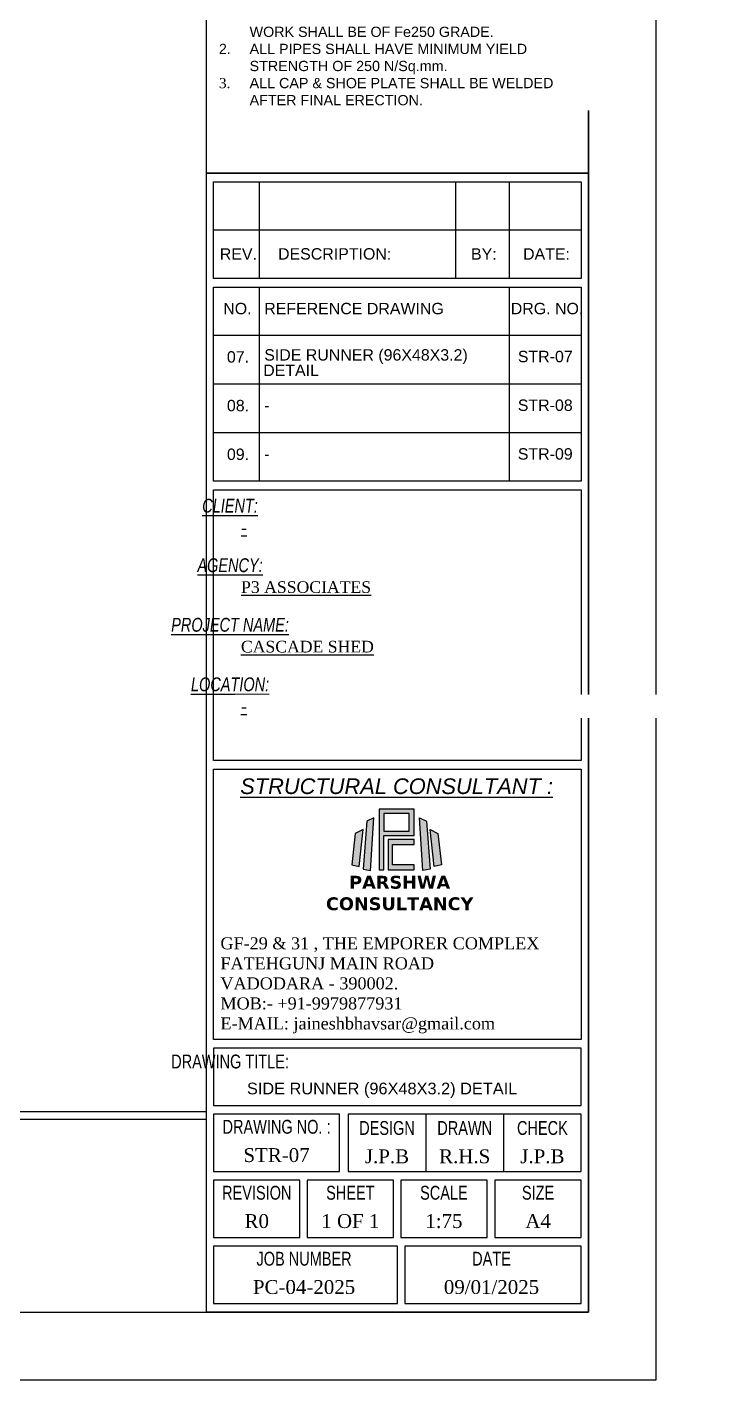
# Model space of a CAD drawing. Header units: millimetres. Extents: x 3470347 to 5996549, y -3470518 to 17149644.
# Drawn here: x 4880198 to 4893409, y 6601077 to 6626825 of the extents above; entities that cross this region are included whole.
import ezdxf

# ---------------------------------------------------------------- set-up
doc = ezdxf.new("R2010")
doc.units = ezdxf.units.MM
doc.header["$MEASUREMENT"] = 0
doc.layers.get('0').update_dxf_attribs({"linetype": 'CONTINUOUS', "lineweight": 25})
doc.layers.add('Grid', color=44, linetype='CONTINUOUS')
doc.layers.add('STR TEX', color=4, linetype='CONTINUOUS')
doc.layers.add('SHEET', color=7, linetype='CONTINUOUS', lineweight=15)
doc.styles.add('Aerial', font='times.ttf')
doc.styles.add('JAINIL', font='times.ttf')
doc.styles.get("Standard").update_dxf_attribs({"font": ''})
doc.styles.add('TEXT3', font='geniso.shx')
doc.styles.add('TEXT3 0.75NA', font='geniso.shx', dxfattribs={"width": 0.75})
doc.styles.get('Standard').set_extended_font_data('AR CENA')

# ---------------------------------------------------------------- blocks, each defined once
blk = doc.blocks.new('Q')
at = {"linetype": 'Continuous', "ltscale": 0.5}
h = blk.add_hatch(color=152, dxfattribs=at)
h.dxf.hatch_style = 1
h.paths.add_polyline_path([(9.79, 19.18), (9.79, 9.76), (10.5, 9.76), (10.5, 15.05), (15.19, 15.05), (15.19, 19.18)])
h.paths.add_polyline_path([(10.5, 18.5), (10.5, 15.72), (14.45, 15.72), (14.45, 18.5)], flags=16)
h = blk.add_hatch(color=10, dxfattribs=at)
h.dxf.hatch_style = 1
h.paths.add_polyline_path([(7.87, 17.31), (7.27, 9.83), (8.41, 9.62), (8.96, 17.82)])
h.paths.add_polyline_path([(17.1, 17.31), (17.7, 9.83), (16.56, 9.62), (16.01, 17.82)])
h = blk.add_hatch(color=152, dxfattribs=at)
h.dxf.hatch_style = 1
h.paths.add_polyline_path([(6.07, 15.37), (5.53, 10.52), (6.67, 10.29), (7.27, 16.02)])
h.paths.add_polyline_path([(18.9, 15.37), (19.44, 10.52), (18.3, 10.29), (17.7, 16.02)])
h = blk.add_hatch(color=152, dxfattribs=at)
h.dxf.hatch_style = 1
h.paths.add_polyline_path([(11.15, 14.43), (11.15, 9.76), (15.19, 9.76), (15.19, 10.52), (11.87, 10.52), (11.87, 13.69), (15.19, 13.69), (15.19, 14.43)])
at = {"color": 152, "linetype": 'Continuous'}
for points in [[(9.79, 19.18), (9.79, 9.76), (10.5, 9.76), (10.5, 15.05), (15.19, 15.05), (15.19, 19.18), (9.79, 19.18)], [(10.5, 18.5), (10.5, 15.72), (14.45, 15.72), (14.45, 18.5), (10.5, 18.5)], [(6.07, 15.37), (5.53, 10.52), (6.67, 10.29), (7.27, 16.02), (6.07, 15.37)], [(18.9, 15.37), (19.44, 10.52), (18.3, 10.29), (17.7, 16.02), (18.9, 15.37)], [(11.15, 14.43), (11.15, 9.76), (15.19, 9.76), (15.19, 10.52), (11.87, 10.52), (11.87, 13.69), (15.19, 13.69), (15.19, 14.43), (11.15, 14.43)]]:
    blk.add_lwpolyline(points, dxfattribs=at)
at = {"color": 10, "linetype": 'Continuous'}
for points in [[(7.87, 17.31), (7.27, 9.83), (8.41, 9.62), (8.96, 17.82), (7.87, 17.31)], [(17.1, 17.31), (17.7, 9.83), (16.56, 9.62), (16.01, 17.82), (17.1, 17.31)]]:
    blk.add_lwpolyline(points, dxfattribs=at)
at = {"linetype": 'Continuous', "insert": (1.32, 8.82), "char_height": 2, "attachment_point": 1}
blk.add_mtext_dynamic_manual_height_columns('\\pxqc;{\\fVerdana|b1|i0|c0|p34;\\C152;PARSHWA\\PCONSULTANCY }', width=23.282, gutter_width=1, heights=[6.3], dxfattribs=at)

msp = doc.modelspace()

# ---------------------------------------------------------------- linework, layer by layer
at = {"lineweight": 25}
for p, q in [((4884620.11, 6623881.59, 0), (4884620.11, 6622041.7, 0)), ((4888356.63, 6623881.59, 0), (4888356.63, 6622041.7, 0)), ((4889378.55, 6623881.59, 0), (4889378.55, 6622041.7, 0)), ((4883750.16, 6622968.53, 0), (4890749.52, 6622968.53, 0)), ((4884620.11, 6621876.22, 0), (4884620.11, 6618182.68, 0)), ((4889378.55, 6621876.22, 0), (4889378.55, 6618182.68, 0)), ((4883750.16, 6620963.17, 0), (4890749.52, 6620963.17, 0)), ((4883750.16, 6620036.34, 0), (4890749.52, 6620036.34, 0)), ((4883750.16, 6619109.51, 0), (4890749.52, 6619109.51, 0)), ((4825671.11, 6606185.79, 0), (4883612.16, 6606185.79, 0)), ((4825671.11, 6606042.93, 0), (4883612.16, 6606042.93, 0)), ((4887790.87, 6606132.95, 0), (4887790.87, 6605042.83, 0)), ((4889270.2, 6606132.95, 0), (4889270.2, 6605042.83, 0))]:
    msp.add_line(p, q, dxfattribs=at)
at = {"color": 192, "lineweight": 25, "elevation": 0}
msp.add_lwpolyline([(4824379.69, 6601077.16), (4892178.93, 6601077.16), (4892178.93, 6649016.07), (4824379.69, 6649016.07)], close=True, dxfattribs=at)
at = {"lineweight": 25, "elevation": 0}
for points in [[(4890887.51, 6624047.06), (4883612.16, 6624047.06), (4883612.16, 6647727.08), (4890887.51, 6647727.08)], [(4883612.16, 6624047.06), (4890887.51, 6624047.06), (4890887.51, 6602366.16), (4883612.16, 6602366.16)], [(4883750.16, 6623881.59), (4890749.52, 6623881.59), (4890749.52, 6622041.7), (4883750.16, 6622041.7)], [(4883750.16, 6621876.22), (4890749.52, 6621876.22), (4890749.52, 6618182.68), (4883750.16, 6618182.68)], [(4890749.52, 6612868.35), (4883750.16, 6612868.35), (4883750.16, 6618017.2), (4890749.52, 6618017.2)], [(4890749.52, 6607554.03), (4883750.16, 6607554.03), (4883750.16, 6612702.88), (4890749.52, 6612702.88)], [(4883750.16, 6606298.43), (4890749.52, 6606298.43), (4890749.52, 6607388.55), (4883750.16, 6607388.55)], [(4883750.16, 6605042.83), (4886146.07, 6605042.83), (4886146.07, 6606132.95), (4883750.16, 6606132.95)], [(4886311.55, 6605042.83), (4890749.52, 6605042.83), (4890749.52, 6606132.95), (4886311.55, 6606132.95)], [(4883750.16, 6603787.23), (4885393.54, 6603787.23), (4885393.54, 6604877.35), (4883750.16, 6604877.35)], [(4885531.53, 6603787.23), (4887174.91, 6603787.23), (4887174.91, 6604877.35), (4885531.53, 6604877.35)], [(4887312.9, 6603787.23), (4888956.28, 6603787.23), (4888956.28, 6604877.35), (4887312.9, 6604877.35)], [(4889106.14, 6603787.23), (4890749.52, 6603787.23), (4890749.52, 6604877.35), (4889106.14, 6604877.35)], [(4883750.16, 6602531.63), (4887249.84, 6602531.63), (4887249.84, 6603621.76), (4883750.16, 6603621.76)], [(4887387.83, 6602531.63), (4890749.52, 6602531.63), (4890749.52, 6603621.76), (4887387.83, 6603621.76)]]:
    msp.add_lwpolyline(points, close=True, dxfattribs=at)
at = {"layer": 'SHEET', "color": 220, "lineweight": 25, "elevation": 0}
msp.add_lwpolyline([(4825671.11, 6602366.16), (4890887.51, 6602366.16), (4890887.51, 6647727.08), (4825671.11, 6647727.08)], close=True, dxfattribs=at)

# ---------------------------------------------------------------- block references
at = {"lineweight": 25, "xscale": 122.6988642263914, "yscale": 122.6988642263914, "zscale": 122.6988642263914}
msp.add_blockref('Q', (4885702.5, 6609589.33, 0), dxfattribs=at)

# ---------------------------------------------------------------- texts
at = {"lineweight": 25, "attachment_point": 2}
for s, insert, char_height, style in [('\\pxql;{\\farial|b0|i1|c0|p0;\\L\\C1;CLIENT:}', (4884062.94, 6617847.75, 0), 263.687, 'TEXT3 0.75NA'), ('\\pxql;{\\farial|b0|i1|c0|p0;\\L\\C1;AGENCY:}', (4884062.94, 6616714.45, 0), 263.687, 'TEXT3 0.75NA'), ('\\pxql;{\\farial|b0|i1|c0|p0;\\L\\C1;PROJECT NAME:}', (4884062.94, 6615581.16, 0), 263.687, 'TEXT3 0.75NA'), ('\\pxql;{\\farial|b0|i1|c0|p0;\\L\\C1;LOCATION:}', (4884062.94, 6614447.86, 0), 263.687, 'TEXT3 0.75NA'), ('\\pxqc;{\\farial|b0|i1|c0|p0;\\L\\W1;\\C1;STRUCTURAL CONSULTANT : }', (4887234.43, 6612525.68, 0), 297.3795, 'TEXT3 0.75NA'), ('\\pxql;{\\farial|b0|i0|c0|p0;\\C1;DRAWING TITLE:}', (4884062.94, 6607269.25, 0), 263.687, 'TEXT3 0.75NA'), ('\\pxqc;{\\farial|b0|i0|c0|p0;\\C1;DRAWING NO. :}', (4884948.11, 6606027.06, 0), 263.687, 'TEXT3 0.75NA'), ('\\pxqc;{\\farial|b0|i0|c0|p0;\\C1;DESIGN}', (4887051.21, 6606004.19, 0), 263.687, 'TEXT3 0.75NA'), ('\\pxqc;{\\farial|b0|i0|c0|p0;\\C1;DRAWN}', (4888530.54, 6606004.19, 0), 263.687, 'TEXT3 0.75NA'), ('\\pxqc;{\\farial|b0|i0|c0|p0;\\C1;CHECK}', (4890009.86, 6606004.19, 0), 263.687, 'TEXT3 0.75NA'), ('\\pxqc;{\\C22;STR-07}', (4884948.11, 6605488.35, 0), 263.687, 'JAINIL'), ('\\pxqc;{\\C22;J.P.B}', (4887051.21, 6605465.49, 0), 263.687, 'JAINIL'), ('\\pxqc;{\\C22;R.H.S}', (4888530.54, 6605465.49, 0), 263.687, 'JAINIL'), ('\\pxqc;{\\C22;J.P.B}', (4890009.86, 6605465.49, 0), 263.687, 'JAINIL'), ('\\pxqc;{\\farial|b0|i0|c0|p0;\\C1;REVISION}', (4884571.85, 6604771.46, 0), 263.687, 'TEXT3 0.75NA'), ('\\pxqc;{\\farial|b0|i0|c0|p0;\\C1;SHEET}', (4886353.22, 6604771.46, 0), 263.687, 'TEXT3 0.75NA'), ('\\pxqc;{\\farial|b0|i0|c0|p0;\\C1;SCALE}', (4888134.59, 6604771.46, 0), 263.687, 'TEXT3 0.75NA'), ('\\pxqc;{\\farial|b0|i0|c0|p0;\\C1;SIZE}', (4889927.83, 6604771.46, 0), 263.687, 'TEXT3 0.75NA'), ('\\pxqc;{\\C22;R0}', (4884571.85, 6604232.75, 0), 263.687, 'JAINIL'), ('\\pxqc;{\\C22;1 OF 1}', (4886353.22, 6604232.75, 0), 263.687, 'JAINIL'), ('\\pxqc;{\\C22;1:75}', (4888134.59, 6604232.75, 0), 263.687, 'JAINIL'), ('\\pxqc;{\\C22;A4}', (4889927.83, 6604232.75, 0), 263.687, 'JAINIL'), ('\\pxqc;{\\farial|b0|i0|c0|p0;\\C1;JOB NUMBER}', (4885472.04, 6603515.86, 0), 263.687, 'TEXT3 0.75NA'), ('\\pxqc;{\\farial|b0|i0|c0|p0;\\C1;DATE}', (4889040.72, 6603515.86, 0), 263.687, 'TEXT3 0.75NA'), ('\\pxqc;{\\C22;PC-04-2025}', (4885472.04, 6602977.15, 0), 263.687, 'JAINIL'), ('\\pxqc;{\\C22;09/01/2025}', (4889040.72, 6602977.15, 0), 263.687, 'JAINIL')]:
    msp.add_mtext(s, dxfattribs=dict(at, insert=insert, char_height=char_height, style=style))
at = {"lineweight": 25, "attachment_point": 1, "style": 'TEXT3'}
for s, insert, char_height, width in [('{\\ftimes new roman|b0|i0|c0|p0;\\L-}', (4884273.4, 6617411.1, 0), 222.5378, 60811.1409), ('{\\ftimes new roman|b0|i0|c0|p0;\\LP3 ASSOCIATES}', (4884273.4, 6616277.81, 0), 222.5378, 60811.1409), ('{\\ftimes new roman|b0|i0|c0|p0;\\LCASCADE SHED}', (4884270.38, 6615144.37, 0), 222.5378, 60811.1409), ('{\\ftimes new roman|b0|i0|c0|p0;GF-29 & 31 , THE EMPORER COMPLEX\\PFATEHGUNJ MAIN ROAD\\PVADODARA - 390002.\\PMOB:- +91-9979877931\\PE-MAIL: jaineshbhavsar@gmail.com}', (4883879.99, 6609500.9, 0), 228.6339, 62476.98), ('\\pxql;{\\farial|b0|i0|c0|p0;\\C22;SIDE RUNNER (96X48X3.2) DETAIL}', (4884384.34, 6606735.08, 0), 222.5378, 5225.2971)]:
    msp.add_mtext(s, dxfattribs=dict(at, insert=insert, char_height=char_height, width=width))
at = {"layer": 'STR TEX', "color": 6, "lineweight": 25, "char_height": 217.0041, "attachment_point": 4, "style": 'JAINIL'}
for s, insert in [('\\pxql;{\\farial|b0|i0|c0|p0;\\C31;REV.}', (4883868.06, 6622506.09, 0)), ('\\pxql;{\\farial|b0|i0|c0|p0;\\C31;DESCRIPTION:}', (4884976.75, 6622506.09, 0)), ('\\pxql;{\\farial|b0|i0|c0|p0;\\C31;BY:}', (4888651.11, 6622506.09, 0)), ('\\pxql;{\\farial|b0|i0|c0|p0;\\C31;DATE:}', (4889641.58, 6622506.09, 0)), ('\\pxql;{\\farial|b0|i0|c0|p0;\\C31;NO.}', (4883933.79, 6621466.05, 0)), ('\\pxql;{\\farial|b0|i0|c0|p0;\\C31;REFERENCE DRAWING}', (4884713.82, 6621466.05, 0)), ('\\pxql;{\\farial|b0|i0|c0|p0;\\C31;DRG. NO.}', (4889407.59, 6621466.05, 0)), ('\\pxql;{\\farial|b0|i0|c0|p0;\\C22;SIDE RUNNER (96X48X3.2)}', (4884713.82, 6620553, 0)), ('\\pxql;{\\farial|b0|i0|c0|p0;\\C22;07.}', (4884003.63, 6620546.11, 0)), ('\\pxql;{\\farial|b0|i0|c0|p0;\\C22;STR-07}', (4889542.25, 6620553, 0)), ('\\pxql;{\\farial|b0|i0|c0|p0;\\C22; DETAIL}', (4884609.9, 6620291.47, 0)), ('\\pxql;{\\farial|b0|i0|c0|p0;\\C22;08.}', (4884003.63, 6619619.28, 0)), ('\\pxql;{\\farial|b0|i0|c0|p0;\\C22;STR-08}', (4889542.25, 6619626.17, 0)), ('\\pxql;{\\farial|b0|i0|c0|p0;\\C22;-}', (4884713.82, 6619626.17, 0)), ('\\pxql;{\\farial|b0|i0|c0|p0;\\C22;09.}', (4884003.63, 6618692.45, 0)), ('\\pxql;{\\farial|b0|i0|c0|p0;\\C22;-}', (4884713.82, 6618699.34, 0)), ('\\pxql;{\\farial|b0|i0|c0|p0;\\C22;STR-09}', (4889542.25, 6618699.34, 0))]:
    msp.add_mtext(s, dxfattribs=dict(at, insert=insert))

# ---------------------------------------------------------------- next in the draw order: texts
at = {"lineweight": 25, "insert": (4884270.06, 6614007.88, 0), "char_height": 222.5378, "width": 60811.1409, "attachment_point": 1, "style": 'TEXT3', "bg_fill": 2}
msp.add_mtext('{\\ftimes new roman|b0|i0|c0|p0;\\L-}', dxfattribs=at)
at = {"layer": 'Grid', "color": 7, "lineweight": 25, "insert": (4883850.01, 6647515.78, 0), "char_height": 195.04382, "attachment_point": 1, "style": 'Aerial', "bg_fill": 2}
msp.add_mtext_dynamic_manual_height_columns('{\\H1.035928x;\\L\\C71;IMPORTANT NOTES:-\\P\\H1.245572x;\\C4;GENERAL:-}\\P\\pxi-3,l3,t3;1.^ITHIS DRAWING IS TO BE READ IN CONJUNCTION WITH THE ARCHITECTURAL DRAWINGS AND OTHER INFRASTRUCTURAL ENGINEERING DRAWING.\\P2.^IALL DIMENSIONS AND LEVELS SHALL BE CHECKED & CO-RELATED WITH ARCHITECTURAL / INFRASTRUCTURAL ENGINEERING DRAWINGS.\\P3.^I{\\C0;THIS SET OF DRAWINGS IS THE PROPERTY OF PARSHWA CONSULTANCY NOT TO BE USED OR COPIED WITHOUT HIS PRIOR PERMISSION.\\P4.^ICONTRACTOR SHALL BE FULLY RESPONSIBLE FOR ALL TEMPORARY WORKS INCLUDING PLANKING AND STRUTTING OF TRENCHES AND PLANKING AND SHORING OF WALLS AND BUILDINGS ADJACENT TO ANY EXCAVATIONS.\\P5.^ISTRUCTURAL ENGINEER IS NOT RESPONSIBLE FOR QUALITY & QUANTITY  OF MATERIAL MISUNDERSTANDING OF DRAWINGS ,CURING, SCAFFOLDING, WELDING, FABRICATION AND QUALITY  AND SUPERVISION OF WORK.}\\P6.^IIF THERE IS ANY DISCREPANCY, BETWEEN THIS AND ARCHITECTURAL / INFRASTRUCTURAL DRAWINGS,SHALL BE BROUGHT TO US IMMEDIATELY PRIOR TO \\A1;EXECUTION OF WORK.\\P7.^IUNLESS OTHERWISE STATED, ALL DIMENSIONS ARE IN MILLIMETERS AND ALL LEVELS ARE IN METERS.\\P8.^IONLY WRITTEN DIMENSIONS ARE TO BE FOLLOWED INSTEAD OF SCALED DIMENSIONS.\\P9.^I\\A0;\\C0;THE CLIENT WILL BE FULLY RESPONSIBLE FOR CONSTRUCTION, SUPERVISION AND SHALL ENGAGE FULL TIME TECHNICALLY QUALIFIED ENGINEER ON SITE.\\P\\A1;\\C7;10.^I\\A0;\\fArial|b0|i0|c0|p34;ALL THE STRUCTURES AFTER FABRICATION SHALL BE CONTROL ASSEMBLED IN SHOP TO MATCH THE  MATCHING DIMENSIONS AND CONNECTIONS OF DIFFERENT ERECTION MARKS BEFORE DISPATCH TO SITE.\\P\\A1;\\fTimes New Roman|b0|i0|c0|p18;11.^I\\A0;\\fArial|b0|i0|c0|p34;ALL CONNECTIONS ARE 8mm CONTINUOUS FILLET WELDS UNLESS OTHERWISE SPECIFIED.\\P\\A1;\\fTimes New Roman|b0|i0|c0|p18;12.^I\\A0;\\fArial|b0|i0|c0|p34;ALL STRUCTURAL STEEL ROLLED SECTION AND PLATES SHALL CONFORM TO I.S. 2062-1984.\\P\\A1;\\fTimes New Roman|b0|i0|c0|p18;13.^I\\A0;\\fArial|b0|i0|c0|p34;ALL WELDING SHALL CONFORM TO I.S. 816-1969.\\P14.^IALL ELECTRODES SHALL CONFORM TO I.S. 814(PART-1)1974.\\P15.^IWELDING SYMBOLS ARE AS PER I.S. 813-1961, WHERE USED.\\P16.^IALL M.S. BLACK BOLTS AND NUTS SHALL CONFORM TO I.S. 1963 (PART-1 TO 3)-1967.\\P\\A1;\\fTimes New Roman|b0|i0|c0|p18;17.^I\\A0;\\fArial|b0|i0|c0|p34;ALL WASHES SHALL CONFORM TO I.S. 5369-1975 I.S. 5370 -1969, I.S. 5374-1975.\\P18.^IPAINTING: ALL STRUCTURE AFTER FABRICATION SHALL BE PAINTED AS PER RESPECTIVE SPECIFICATIONS.\\P\\pi0,l0,tz;\\A1;\\fTimes New Roman|b0|i0|c0|p18;\\H1.290323x;\\L\\C4;FABRICATION :-\\P\\pi-3,l3,t3;\\fArial|b0|i0|c0|p34;\\H0.775x;\\l\\C7;1.^I\\A0;ALL STRUCTURAL STEEL OF FOR FABRICATION WORK SHALL BE OF Fe250 GRADE.\\P2.^IALL PIPES SHALL HAVE MINIMUM YIELD STRENGTH OF 250 N/Sq.mm.\\P\\fTimes New Roman|b0|i0|c0|p18;3.^I\\fArial|b0|i0|c0|p34;ALL CAP & SHOE PLATE SHALL BE WELDED AFTER FINAL ERECTION.', width=7033.169, gutter_width=411.57, heights=[38057.4], dxfattribs=at)

doc.saveas('drawing.dxf')
